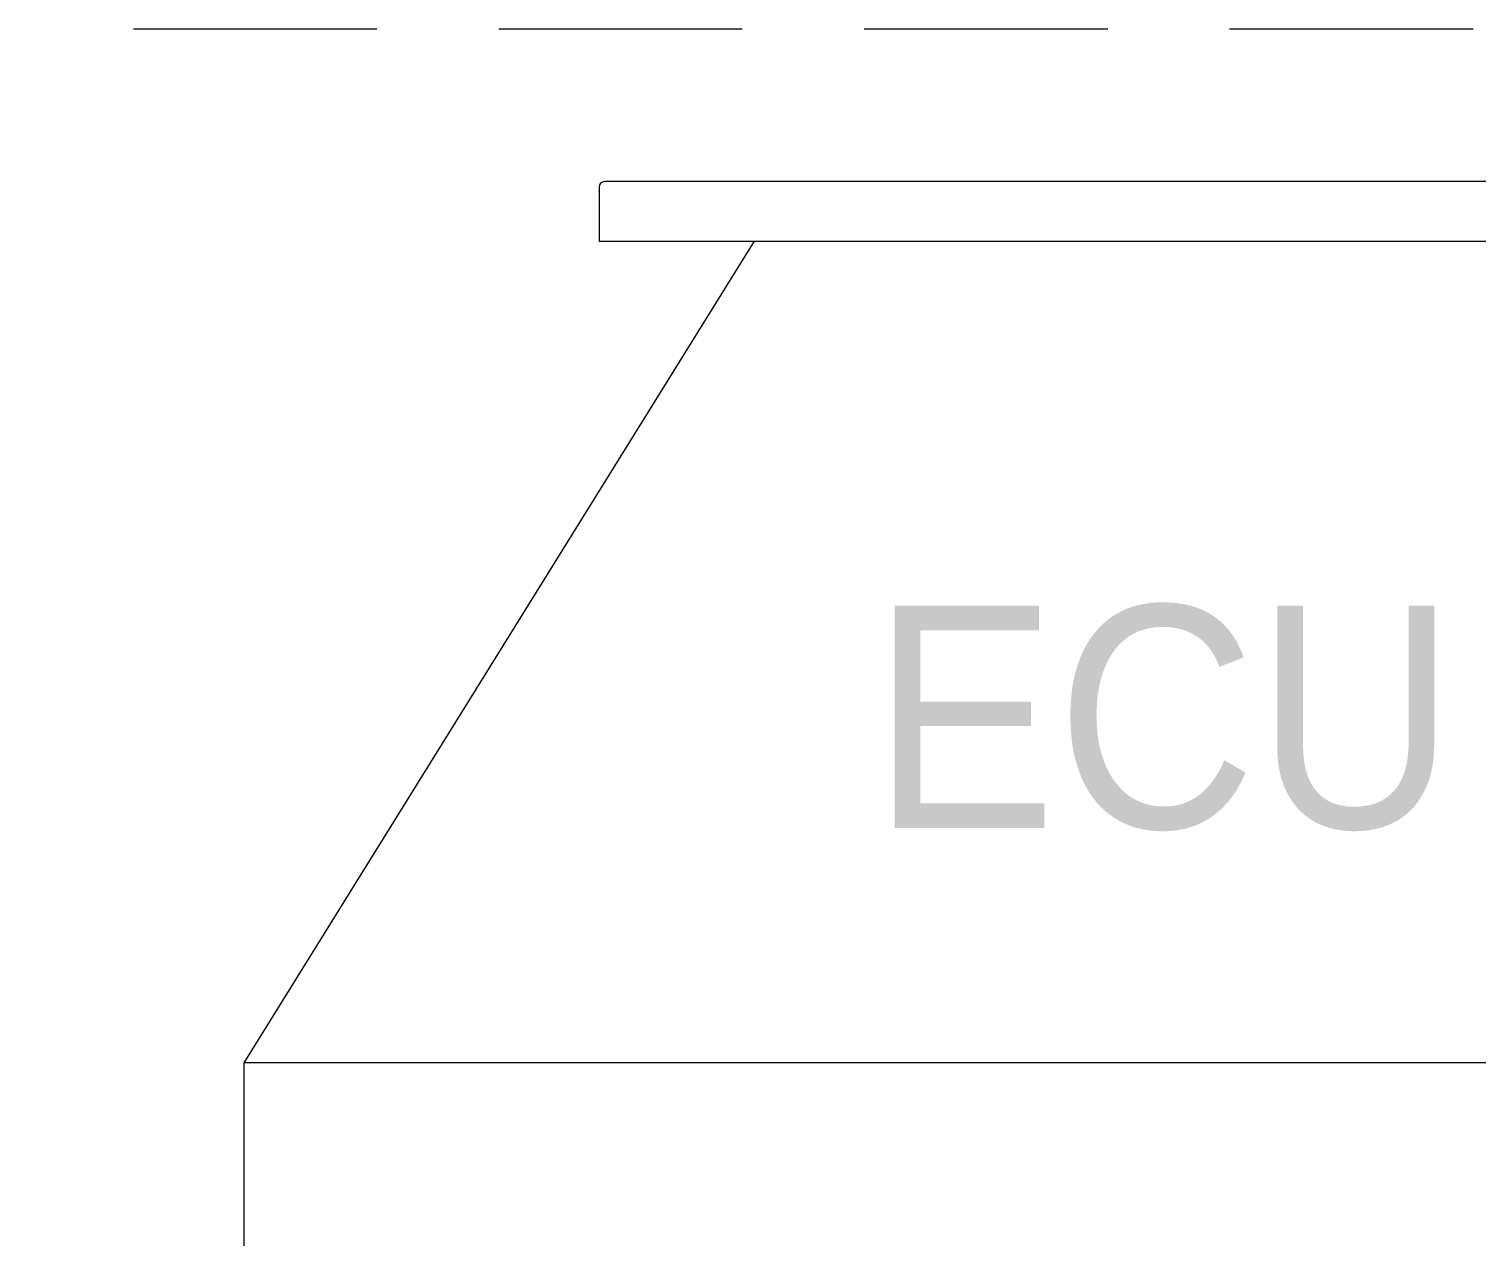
# Model space of a CAD drawing. Extents: x -1315200 to -1014507, y 2616811 to 2674779.
# Drawn here: x -1227764 to -1227021, y 2649895 to 2650514 of the extents above; entities that cross this region are included whole.
import ezdxf

# ---------------------------------------------------------------- set-up
doc = ezdxf.new("R2010")
doc.units = 0
doc.header["$LTSCALE"] = 25
doc.header["$MEASUREMENT"] = 0
doc.linetypes.add('DASHED', pattern=[0.75, 0.5, -0.25])
doc.layers.get('0').update_dxf_attribs({"linetype": 'CONTINUOUS', "lineweight": 9})
doc.layers.add('0.3 Text', color=7, linetype='CONTINUOUS')
doc.styles.get("Standard").update_dxf_attribs({"font": '', "width": 0.95, "height": 250})
doc.styles.get('Standard').set_extended_font_data('Gulim')

msp = doc.modelspace()

# ---------------------------------------------------------------- linework, layer by layer
at = {"color": 9, "linetype": 'DASHED', "lineweight": 15, "ltscale": 10}
msp.add_line((-1229022.52, 2650514.08), (-1226260.62, 2650514.08), dxfattribs=at)
at = {"color": 9}
for p, q in [((-1226905.59, 2650435.77), (-1227468.27, 2650435.77)), ((-1227471.05, 2650432.99), (-1227471.05, 2650405.17)), ((-1227653.21, 2649983.61), (-1227391.35, 2650405.17)), ((-1227471.05, 2650405.17), (-1226902.81, 2650405.17)), ((-1226720.65, 2649983.61), (-1227653.21, 2649983.61)), ((-1227653.21, 2649900.85), (-1227653.21, 2649983.61)), ((-1227653.21, 2649900.85), (-1227653.21, 2649983.61)), ((-1227653.21, 2649888.71), (-1227653.21, 2649983.61))]:
    msp.add_line(p, q, dxfattribs=at)
msp.add_arc((-1227468.27, 2650432.99), 2.78, 90, 180, dxfattribs=at)

# ---------------------------------------------------------------- texts
at = {"layer": '0.3 Text', "color": 9, "linetype": 'Continuous', "width": 0.95}
msp.add_text('ECU', height=114.124, dxfattribs=at).set_placement((-1227330.97, 2650104.08))

doc.saveas('drawing.dxf')
